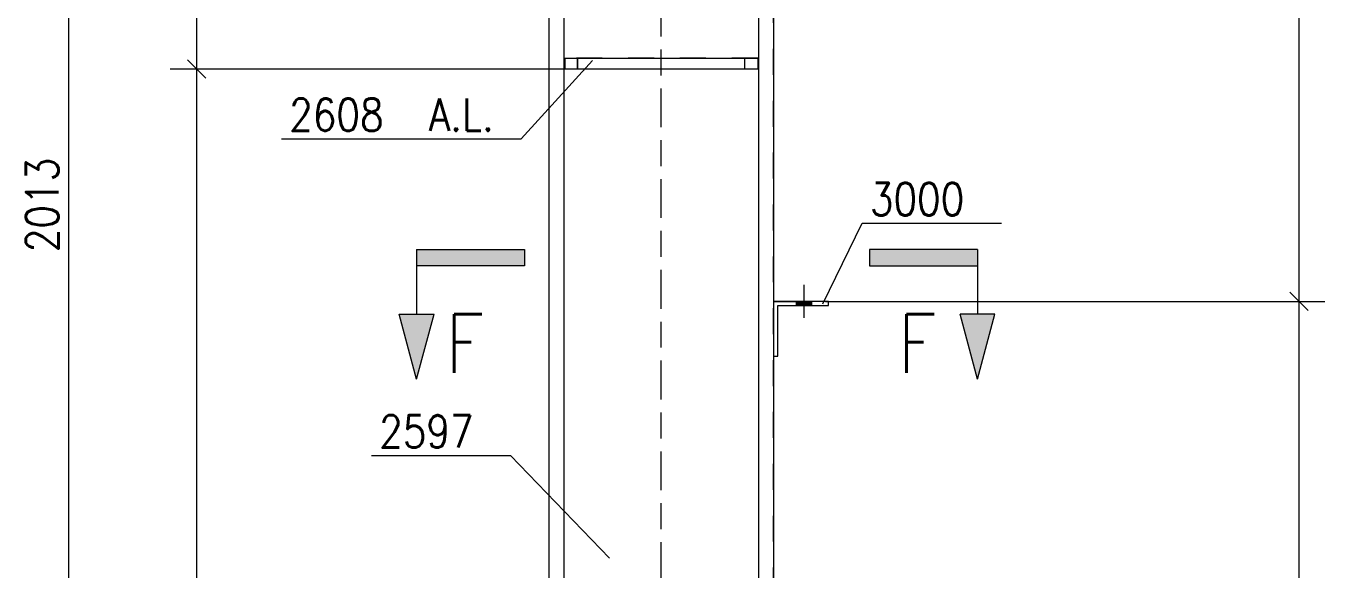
# Model space of a CAD drawing. Header units: millimetres. Extents: x 5 to 846, y 5 to 599.
# Drawn here: x 60.9 to 161.1, y 438.3 to 480.2 of the extents above; entities that cross this region are included whole.
import ezdxf

# ---------------------------------------------------------------- set-up
doc = ezdxf.new("R2010")
doc.units = ezdxf.units.MM
for name, pattern in [('XKITLINE00', [0]), ('XKITLINE02', [4, 2, -2]), ('XKITLINE06', [7, 3, -1, 2, -1])]:
    doc.linetypes.add(name, pattern=pattern)
for name, color, linetype, lineweight in [('Corte', 7, 'Continuous', 0), ('Cota', 4, 'Continuous', 0), ('Marca da peça', 2, 'Continuous', 0), ('Objeto gráfico', 3, 'Continuous', 0), ('Parafuso', 3, 'Continuous', 0), ('Peça', 2, 'Continuous', 0)]:
    doc.layers.add(name, color=color, linetype=linetype, lineweight=lineweight)
doc.styles.add('ROMANS', font='ROMANS__.TTF')
doc.styles.add('SIMPLEX', font='SIMPLEX_.TTF')

msp = doc.modelspace()

# ---------------------------------------------------------------- hatches: boundary and pattern name
at = {"layer": 'Corte'}
for points in [[(91.01, 461.72), (91.01, 462.97), (99.34, 462.97)], [(99.34, 461.72), (91.01, 461.72), (99.34, 462.97)], [(125.98, 461.72), (125.98, 462.97), (134.31, 462.97)], [(134.31, 461.72), (125.98, 461.72), (134.31, 462.97)], [(91.01, 452.97), (89.67, 457.97), (92.35, 457.97)], [(134.31, 452.97), (132.97, 457.97), (135.65, 457.97)]]:
    msp.add_hatch(color=6, dxfattribs=at).paths.add_polyline_path(points, flags=17)
at = {"layer": 'Parafuso'}
msp.add_hatch(color=7, dxfattribs=at).paths.add_polyline_path([(120.3, 458.65), (120.3, 458.97), (121.5, 458.97), (121.5, 458.65)], flags=17)

# ---------------------------------------------------------------- linework, layer by layer
at = {"layer": 'Corte', "color": 6, "linetype": 'XKITLINE00', "lineweight": 0}
for p, q in [((91.01, 462.97), (99.34, 462.97)), ((91.01, 462.97), (91.01, 457.97)), ((99.34, 462.97), (99.34, 461.72)), ((134.31, 462.97), (125.98, 462.97)), ((125.98, 462.97), (125.98, 461.72)), ((134.31, 462.97), (134.31, 457.97)), ((99.34, 461.72), (91.01, 461.72)), ((125.98, 461.72), (134.31, 461.72)), ((89.67, 457.97), (92.35, 457.97)), ((91.01, 452.97), (89.67, 457.97)), ((91.01, 452.97), (92.35, 457.97)), ((135.65, 457.97), (132.97, 457.97)), ((134.31, 452.97), (132.97, 457.97)), ((134.31, 452.97), (135.65, 457.97))]:
    msp.add_line(p, q, dxfattribs=at)
at = {"layer": 'Cota', "color": 7, "linetype": 'XKITLINE00', "lineweight": 0}
for p, q in [((64.15, 400.06), (64.15, 534.26)), ((159.13, 458.97), (159.13, 528.98)), ((74.03, 476.89), (74.03, 490.23)), ((73.32, 477.6), (74.73, 476.19)), ((73.32, 477.6), (74.73, 476.19)), ((103.44, 476.89), (71.98, 476.89)), ((103.44, 476.89), (71.98, 476.89)), ((74.03, 372.16), (74.03, 476.89)), ((158.43, 459.68), (159.84, 458.26)), ((158.43, 459.68), (159.84, 458.26)), ((122.8, 458.97), (161.13, 458.97)), ((122.8, 458.97), (161.13, 458.97)), ((159.13, 412.3), (159.13, 458.97))]:
    msp.add_line(p, q, dxfattribs=at)
at = {"layer": 'Cota', "color": 3}
for p in [(74.03, 476.89), (74.03, 476.89), (159.13, 458.97), (159.13, 458.97)]:
    msp.add_point(p, dxfattribs=at)
at = {"layer": 'Marca da peça', "color": 7, "linetype": 'XKITLINE00', "lineweight": 0}
for p, q in [((104.59, 477.54), (99.08, 471.51)), ((80.57, 471.51), (99.08, 471.51)), ((122.36, 458.79), (125.4, 465)), ((125.4, 465), (136.15, 465)), ((87.52, 447.09), (98.26, 447.09)), ((105.91, 439.15), (98.26, 447.09))]:
    msp.add_line(p, q, dxfattribs=at)
at = {"layer": 'Objeto gráfico', "color": 7, "linetype": 'XKITLINE06', "lineweight": 0}
msp.add_line((109.89, 353.4), (109.89, 551.6), dxfattribs=at)
at = {"layer": 'Parafuso', "color": 7, "linetype": 'XKITLINE00', "lineweight": 0}
for p, q in [((120.9, 460.24), (120.9, 457.7)), ((120.3, 458.97), (120.3, 458.65)), ((121.5, 458.97), (121.5, 458.65))]:
    msp.add_line(p, q, dxfattribs=at)
at = {"layer": 'Peça', "color": 4, "linetype": 'XKITLINE00', "lineweight": 0}
for p, q in [((101.22, 551.6), (101.22, 399.28)), ((102.38, 551.6), (102.38, 400.06)), ((117.4, 551.6), (117.4, 400.06)), ((118.56, 551.6), (118.56, 398.35)), ((102.44, 477.73), (117.34, 477.73)), ((102.44, 477.73), (102.44, 476.89)), ((117.34, 477.73), (117.34, 476.89)), ((117.34, 476.89), (102.44, 476.89)), ((118.56, 458.97), (118.56, 454.74)), ((122.8, 458.97), (118.56, 458.97)), ((118.88, 454.74), (118.88, 458.65)), ((118.88, 458.65), (122.8, 458.65)), ((122.8, 458.65), (122.8, 458.97)), ((118.56, 454.74), (118.88, 454.74))]:
    msp.add_line(p, q, dxfattribs=at)
at = {"layer": 'Peça', "color": 7, "linetype": 'XKITLINE02', "lineweight": 0}
for p, q in [((118.56, 388.44), (118.56, 551.6)), ((117.34, 477.73), (102.44, 477.73)), ((102.44, 476.89), (102.44, 477.73)), ((103.44, 476.89), (103.44, 477.73)), ((103.44, 477.73), (103.44, 476.89)), ((116.34, 476.89), (116.34, 477.73)), ((116.34, 476.89), (116.34, 477.73)), ((117.34, 477.73), (117.34, 476.89)), ((117.34, 476.89), (102.44, 476.89)), ((118.56, 458.97), (122.8, 458.97)), ((118.88, 458.65), (122.8, 458.65)), ((118.56, 454.74), (118.88, 454.74))]:
    msp.add_line(p, q, dxfattribs=at)

# ---------------------------------------------------------------- texts
at = {"layer": 'Corte', "color": 4, "style": 'ROMANS', "width": 0.85}
for p in [(93.26, 453.47), (128.18, 453.47)]:
    msp.add_text('F', height=4.5, dxfattribs=at).set_placement(p)
at = {"layer": 'Cota', "color": 3, "style": 'SIMPLEX', "width": 0.85}
msp.add_text('2013', height=2.5, rotation=90.0002, dxfattribs=at).set_placement((63.35, 462.76))
at = {"layer": 'Marca da peça', "color": 4, "style": 'ROMANS', "width": 0.85}
for s, p in [('2608', (81.17, 472.11)), ('A.L.', (91.96, 472.11)), ('3000', (126, 465.6)), ('2597', (88.12, 447.69))]:
    msp.add_text(s, height=2.5, dxfattribs=at).set_placement(p)

doc.saveas('drawing.dxf')
